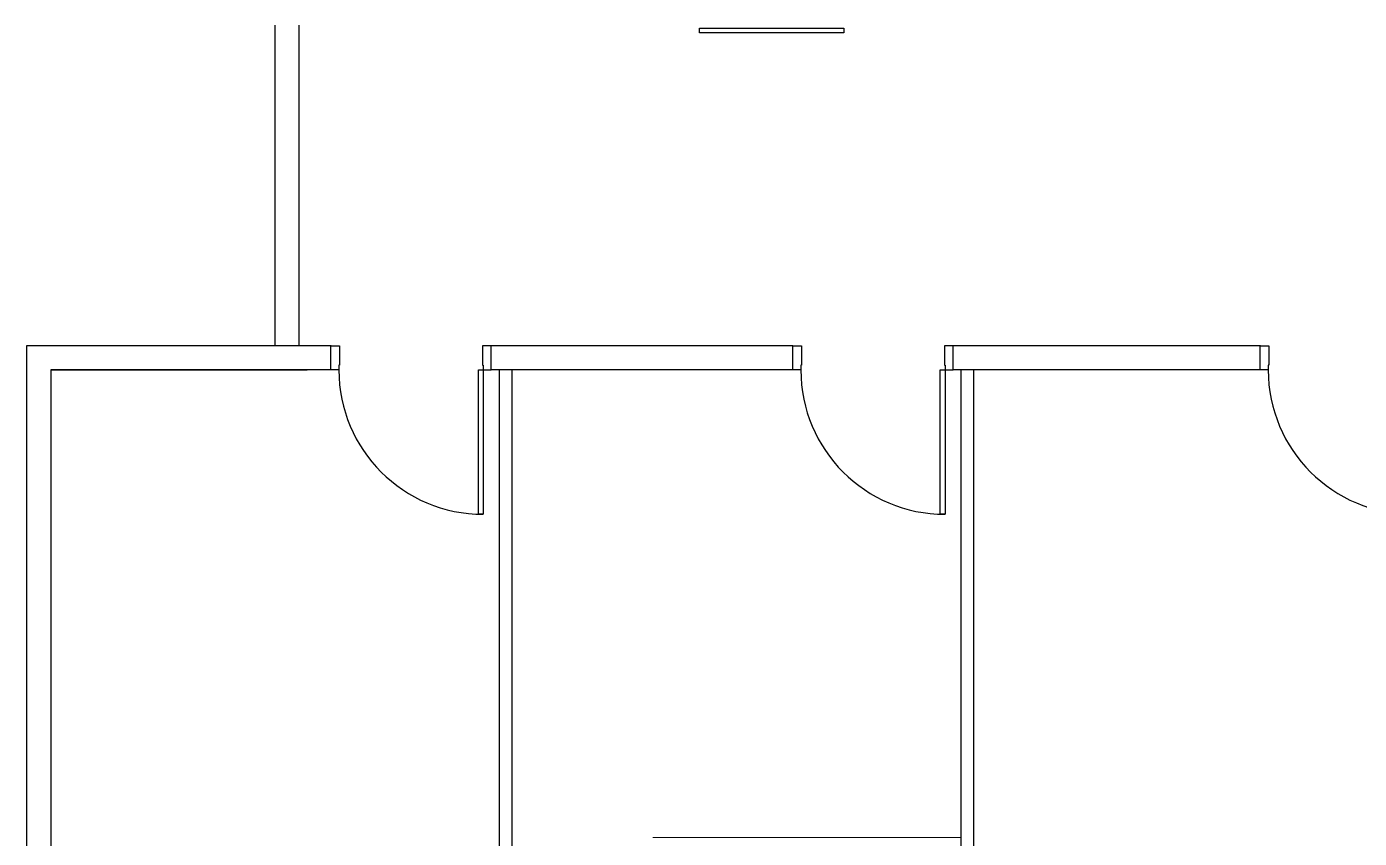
# Model space of a CAD drawing. Header units: millimetres. Extents: x 270 to 744, y -31 to 127.
# Drawn here: x 673.73 to 682.01, y 105.25 to 110.28 of the extents above; entities that cross this region are included whole.
import ezdxf

# ---------------------------------------------------------------- set-up
doc = ezdxf.new("R2010")
doc.units = ezdxf.units.MM
doc.header["$LTSCALE"] = 0.01
doc.header["$MEASUREMENT"] = 0
doc.layers.add('at_Entity', color=7, linetype='Continuous', lineweight=9)
doc.layers.add('Nível 1', color=7, linetype='Continuous', lineweight=5)
doc.layers.add('PAREDES', color=8, linetype='Continuous')
doc.layers.add('PORTAS', color=8, linetype='Continuous')

msp = doc.modelspace()

# ---------------------------------------------------------------- linework, layer by layer
at = {"layer": 'at_Entity'}
msp.add_line((673.7325, 106.2648), (673.7325, 106.5616), dxfattribs=at)
at = {"layer": 'Nível 1'}
msp.add_line((677.6187, 105.2523), (679.532, 105.2523), dxfattribs=at)
at = {"layer": 'PAREDES'}
for p, q in [((675.2736, 110.2923), (675.2736, 108.3028)), ((675.4228, 110.2923), (675.4228, 108.3028)), ((675.6228, 108.3028), (673.7325, 108.3028)), ((673.7325, 108.3028), (673.7325, 104.5236)), ((678.4875, 108.3028), (676.6166, 108.3028)), ((678.488, 108.3028), (678.2883, 108.3028)), ((681.3918, 108.3028), (679.4839, 108.3028)), ((675.6228, 108.1533), (673.8819, 108.1533)), ((673.8819, 108.1533), (673.8819, 104.6731)), ((673.8819, 108.1533), (675.4745, 108.1533)), ((673.8819, 108.1533), (673.8819, 104.6711)), ((678.4875, 108.1533), (676.6166, 108.1533)), ((676.6676, 104.6731), (676.6676, 108.1533)), ((676.7471, 104.6731), (676.7471, 108.1533)), ((681.3918, 108.1533), (679.4839, 108.1533)), ((679.5327, 104.6731), (679.5327, 108.1533)), ((679.6123, 104.6731), (679.6123, 108.1533))]:
    msp.add_line(p, q, dxfattribs=at)
msp.add_lwpolyline([(678.4875, 108.1532), (678.4875, 108.3028), (678.5423, 108.3028), (678.5423, 108.1827), (678.5381, 108.1827), (678.5381, 108.1532), (678.4875, 108.1532)], dxfattribs=at)
at = {"layer": 'PORTAS'}
msp.add_lwpolyline([(677.9095, 110.2439), (677.9095, 110.2734), (678.8048, 110.2734), (678.8048, 110.2439)], close=True, dxfattribs=at)
for points in [[(675.6202, 108.1532), (675.6202, 108.3028), (675.675, 108.3028), (675.675, 108.1827), (675.6707, 108.1827), (675.6707, 108.1532), (675.6202, 108.1532)], [(676.6166, 108.1532), (676.6166, 108.3028), (676.5618, 108.3028), (676.5618, 108.1827), (676.566, 108.1827), (676.566, 108.1532), (676.6166, 108.1532)], [(679.4839, 108.1532), (679.4839, 108.3028), (679.4291, 108.3028), (679.4291, 108.1827), (679.4334, 108.1827), (679.4334, 108.1532), (679.4839, 108.1532)], [(681.3891, 108.1532), (681.3891, 108.3028), (681.4439, 108.3028), (681.4439, 108.1827), (681.4397, 108.1827), (681.4397, 108.1532), (681.3891, 108.1532)], [(676.5365, 108.1532), (676.566, 108.1532), (676.566, 107.2579), (676.5365, 107.2579), (676.5365, 108.1532)], [(679.4039, 108.1532), (679.4334, 108.1532), (679.4334, 107.2579), (679.4039, 107.2579), (679.4039, 108.1532)]]:
    msp.add_lwpolyline(points, dxfattribs=at)
for centre in [(676.566, 108.1532), (679.4334, 108.1532), (682.335, 108.1532)]:
    msp.add_arc(centre, 0.8953, 180, 270, dxfattribs=at)

doc.saveas('drawing.dxf')
